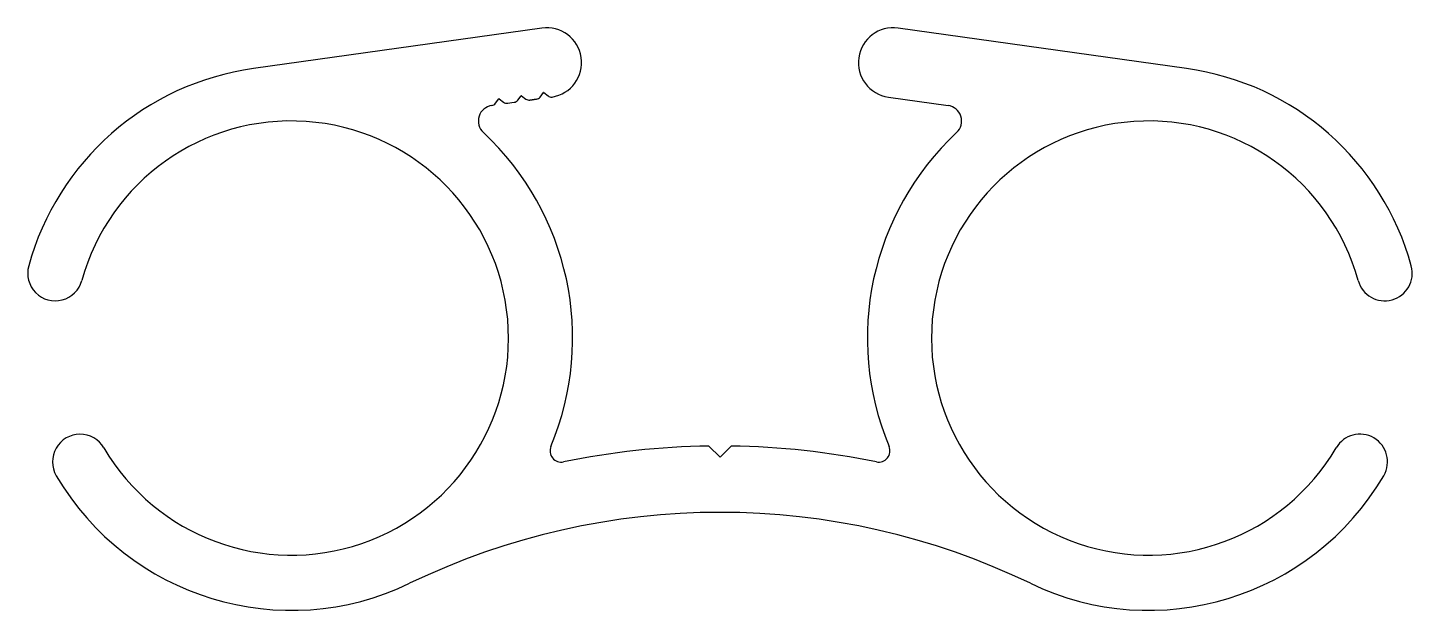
# Model space of a CAD drawing. Extents: x -28 to 33.6, y 7.4 to 33.3.
import ezdxf

# ---------------------------------------------------------------- set-up
doc = ezdxf.new("R2010")
doc.units = 0
doc.layers.get('0').update_dxf_attribs({"linetype": 'CONTINUOUS'})

msp = doc.modelspace()

# ---------------------------------------------------------------- linework, layer by layer
for p, q in [((-5.105, 33.313), (-17.921, 31.515)), ((23.542, 31.515), (10.726, 33.313)), ((-7.16, 29.968), (-7.014, 30.162)), ((-7.003, 30.163), (-6.81, 30.018)), ((-6.17, 30.107), (-6.024, 30.301)), ((-6.013, 30.302), (-5.82, 30.156)), ((-5.634, 30.109), (-5.344, 30.149)), ((-5.344, 30.149), (-5.634, 30.109)), ((-5.634, 30.109), (-5.344, 30.149)), ((-5.344, 30.149), (-5.634, 30.109)), ((-5.634, 30.109), (-5.344, 30.149)), ((-5.179, 30.246), (-5.034, 30.44)), ((-5.023, 30.441), (-4.829, 30.295)), ((10.295, 30.243), (12.946, 29.871)), ((-6.625, 29.97), (-6.335, 30.01)), ((2.811, 14.232), (2.314, 14.729)), ((3.307, 14.729), (2.811, 14.232))]:
    msp.add_line(p, q)
for centre, radius, start, end in [((-4.889, 31.778), 1.55, 278.77994, 97.98755), ((10.511, 31.778), 1.55, 82.01245, 262.01245), ((-16.239, 19.53), 12.102, 97.98755, 164.64289), ((21.861, 19.53), 12.102, 15.35711, 82.01245), ((-7.008, 30.157), 0.008, 52.98755, 142.98755), ((-6.018, 30.296), 0.008, 52.98755, 142.98755), ((-5.669, 30.356), 0.25, 232.98755, 277.98755), ((-5.379, 30.397), 0.25, 277.98755, 322.98755), ((-5.027, 30.435), 0.008, 52.98755, 142.98755), ((-4.679, 30.495), 0.25, 232.98755, 276.01437), ((-7.228, 29.178), 0.7, 97.98755, 226.95245), ((-7.36, 30.119), 0.25, 277.98755, 322.98755), ((-6.659, 30.217), 0.25, 232.98755, 277.98755), ((-6.369, 30.258), 0.25, 277.98755, 322.98755), ((12.849, 29.178), 0.7, 313.04755, 82.01245), ((-16.239, 19.53), 9.652, 210.35711, 164.64289), ((21.861, 19.53), 9.652, 15.35711, 329.64289), ((-16.239, 19.53), 12.502, 337.32729, 46.95245), ((21.861, 19.53), 12.502, 133.04755, 202.67271), ((-26.728, 22.411), 1.225, 164.64289, 344.64289), ((32.349, 22.411), 1.225, 195.35711, 15.35711), ((-25.625, 14.033), 1.225, 30.35711, 210.35711), ((31.246, 14.033), 1.225, 329.64289, 149.64289), ((-4.242, 14.518), 0.5, 157.32729, 281.55818), ((2.811, -19.968), 34.7, 90.81975, 101.55818), ((2.811, -19.968), 34.7, 78.44182, 89.18025), ((9.863, 14.518), 0.5, 258.44182, 22.67271), ((-16.239, 19.53), 12.102, 210.35711, 295.74812), ((21.861, 19.53), 12.102, 244.25188, 329.64289), ((2.811, -19.968), 31.75, 64.25188, 115.74812)]:
    msp.add_arc(centre, radius, start, end)

doc.saveas('drawing.dxf')
